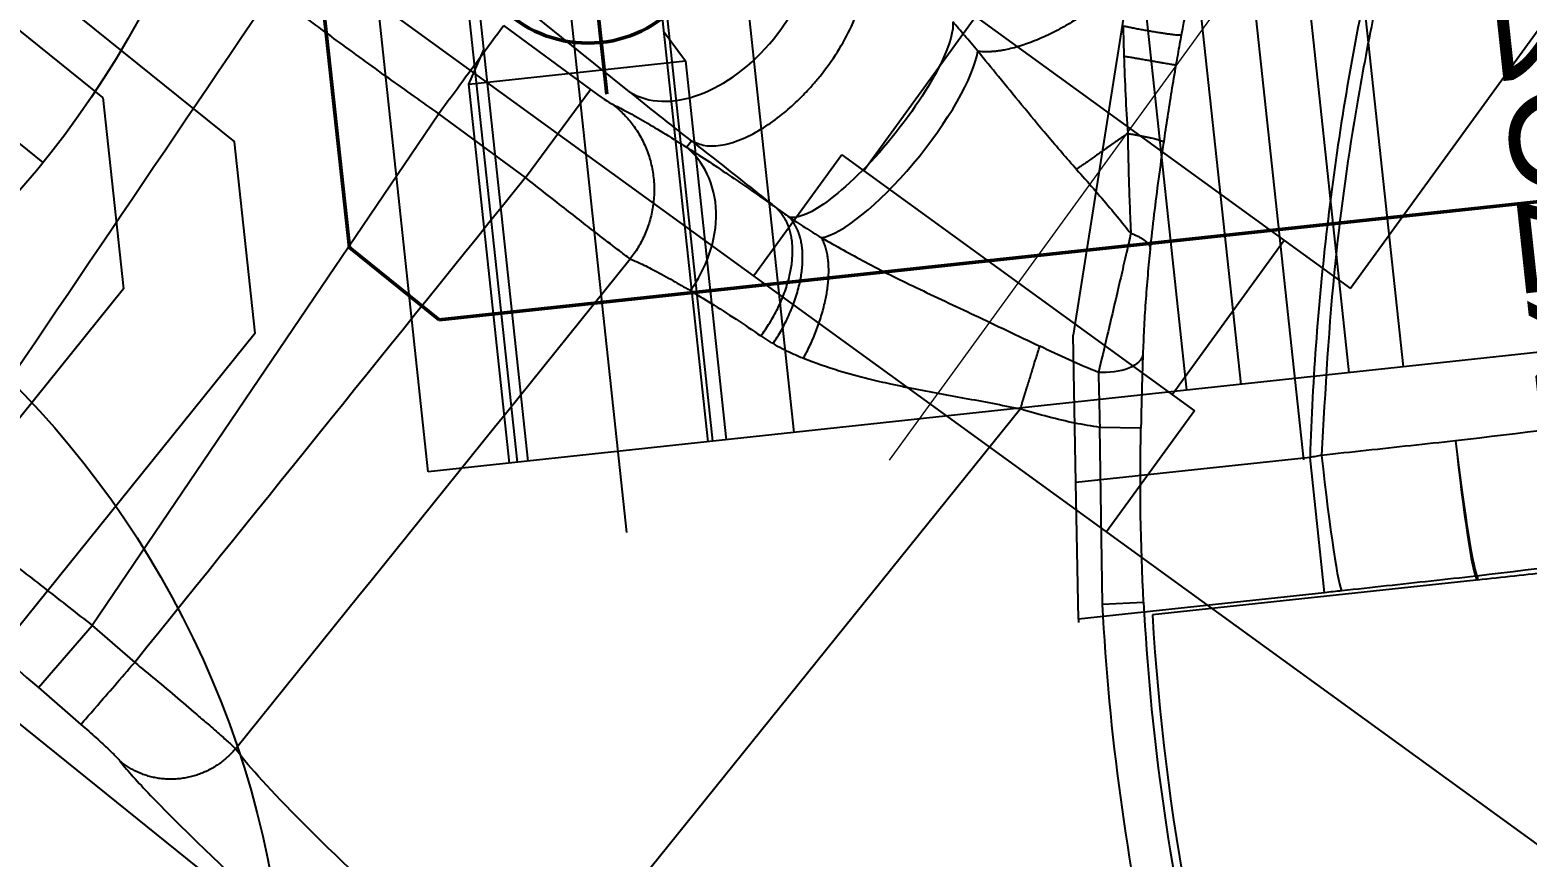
# Model space of a CAD drawing. Header units: millimetres. Extents: x 10462777 to 22643323, y 453826 to 1389191.
# Drawn here: x 11278518.3 to 11278573.3, y 584933.2 to 584963.6 of the extents above; entities that cross this region are included whole.
import ezdxf

# ---------------------------------------------------------------- set-up
doc = ezdxf.new("R2010")
doc.units = ezdxf.units.MM
doc.header["$LTSCALE"] = 200
doc.header["$MEASUREMENT"] = 0
for name, pattern in [('CENTER', [2, 1.25, -0.25, 0.25, -0.25]), ('CENTER1', [13, 10, -1, 1, -1]), ('HIDDEN', [3.75, 2.5, -1.25]), ('PHANTOM', [2.5, 1.25, -0.25, 0.25, -0.25, 0.25, -0.25])]:
    doc.linetypes.add(name, pattern=pattern)
doc.layers.get('0').update_dxf_attribs({"linetype": 'CONTINUOUS'})
for name, color, linetype in [('1', 1, 'CENTER'), ('CDQ2A50-25DC-A93L', 7, 'CONTINUOUS'), ('CENTER', 1, 'CONTINUOUS'), ('CL', 3, 'CONTINUOUS'), ('DR1433-A-002-023-000', 7, 'CONTINUOUS'), ('DR1438-001-002-000', 7, 'CONTINUOUS'), ('DR1501-002-005-002', 7, 'CONTINUOUS'), ('HIDDEN', 7, 'HIDDEN')]:
    doc.layers.add(name, color=color, linetype=linetype)
doc.layers.add('DR1431-08-005-000', color=7, linetype='CONTINUOUS', lineweight=50)
doc.layers.add('LAYOUT', color=8, linetype='CONTINUOUS', lineweight=25)
doc.styles.get("Standard").update_dxf_attribs({"font": 'SYMBOL'})

# ---------------------------------------------------------------- blocks, each defined once
blk = doc.blocks.new('A$C49261C9F')
at = {"layer": 'DR1438-001-002-000', "color": 1, "linetype": 'CENTER1', "lineweight": 5}
blk.add_line((54, 30.911, 41.999), (54, 0, 41.999), dxfattribs=at)
at = {"layer": 'DR1438-001-002-000', "color": 2, "linetype": 'HIDDEN'}
for p, q in [((44, 27.561, 41.999), (44, 15.061, 41.999)), ((64, 15.061, 41.999), (44, 15.061, 41.999)), ((47, 15.061, 41.999), (47, 8.061, 41.999)), ((61, 15.061, 41.999), (61, 8.061, 41.999)), ((62, 8.061, 41.999), (46, 8.061, 41.999)), ((46, 8.061, 41.999), (46, 2.561, 41.999)), ((62, 8.061, 41.999), (62, 2.561, 41.999))]:
    blk.add_line(p, q, dxfattribs=at)
at = {"layer": 'DR1438-001-002-000'}
blk.add_line((80, 2.561, 41.999), (0, 2.561, 41.999), dxfattribs=at)
blk = doc.blocks.new('A$C41627905')
at = {"layer": 'DR1438-001-002-000'}
blk.add_blockref('A$C49261C9F', (0, 0), dxfattribs=at)
blk = doc.blocks.new('A$C63343886')
at = {"layer": 'DR1438-001-002-000', "xscale": -1}
blk.add_blockref('A$C41627905', (454.734, 387.084, -41.999), dxfattribs=at)
blk = doc.blocks.new('A$C321A0869')
at = {"layer": '1', "color": 155, "linetype": 'Continuous'}
for p, q in [((90.507, 206.072), (90.507, 236.687)), ((122.638, 215.654), (122.638, 235.051)), ((117.615, 220.598), (94.992, 218.709)), ((117.789, 216.648), (117.615, 220.598)), ((121.63, 220.774), (121.803, 216.824)), ((91.98, 218.817), (91.907, 216.756)), ((91.98, 218.817), (94.992, 218.709)), ((94.992, 218.709), (94.919, 216.648)), ((117.789, 216.648), (121.803, 216.824)), ((122.364, 212.751), (122.661, 212.751)), ((143.939, 207.708), (125.889, 197.357)), ((121.739, 193.881), (125.889, 197.357)), ((122.569, 197.167), (93.489, 197.167)), ((118.873, 190.314), (123.87, 194.47)), ((124.792, 193.276), (123.87, 194.47)), ((117.894, 190.659), (121.739, 193.881)), ((127.853, 187.767), (121.739, 193.881)), ((117.894, 190.659), (117.797, 190.578)), ((124.319, 184.234), (117.894, 190.659)), ((118.873, 190.314), (119.878, 189.19)), ((119.726, 188.649), (128.182, 180.193)), ((124.319, 184.234), (127.853, 187.767)), ((128.276, 180.288), (128.182, 180.193)), ((128.313, 180.251), (128.218, 180.156))]:
    blk.add_line(p, q, dxfattribs=at)
at = {"layer": '1', "color": 155, "linetype": 'Continuous', "extrusion": (0, 0, -1)}
blk.add_arc((-175.762, 126.747), 85.307, 38.60316, 48.17329, dxfattribs=at)
at = {"layer": '1', "color": 155, "linetype": 'Continuous'}
for radius, start, end in [(83.798, 131.82671, 141.39693), (83.498, 132.1526, 147.27649)]:
    blk.add_arc((175.762, 126.747), radius, start, end, dxfattribs=at)
for centre, major_axis, ratio, start_param, end_param in [((121.856, 216.827), (0.044, -1.009), 0.052289, 4.712976, 6.028614), ((127.474, 215.866), (-4.847, 0), 0.642612, 0.068295, 3.073299), ((127.474, 207.162), (4.78, 0), 0.267644, 3.42552, 5.851881), ((128.305, 187.316), (-3.53, -3.541), 0.04176, 4.706479, 6.248248), ((131.81, 183.821), (-3.53, -3.541), 0.041912, 4.70705, 6.248248), ((131.81, 183.821), (-3.493, -3.577), 0.041854, 4.706613, 6.24825), ((131.81, 183.821), (3.536, -3.536), 0.999391, 4.712389, 4.72282)]:
    blk.add_ellipse(centre, major_axis=major_axis, ratio=ratio, start_param=start_param, end_param=end_param, dxfattribs=at)
for points, degree in [([(117.273, 228.161), (109.766, 227.534), (102.259, 226.908), (94.752, 226.281)], 3), ([(94.752, 226.281), (94.765, 226.157), (94.789, 225.864), (94.825, 225.291), (94.859, 224.597), (94.89, 223.794), (94.919, 222.896), (94.944, 221.92), (94.965, 220.884), (94.981, 219.807), (94.989, 219.075), (94.992, 218.709)], 3), ([(91.976, 223.561), (92.014, 223.213), (92.057, 221.902), (92.017, 219.845), (91.98, 218.817)], 3), ([(91.907, 216.756), (91.902, 216.629), (91.892, 216.38), (91.873, 216.012), (91.852, 215.673), (91.829, 215.371), (91.805, 215.119), (91.781, 214.924), (91.766, 214.839), (91.758, 214.807)], 3), ([(117.789, 216.648), (110.165, 216.648), (102.542, 216.648), (94.919, 216.648)], 3), ([(121.886, 215.85), (121.923, 215.698), (121.999, 215.34), (122.118, 214.639), (122.24, 213.78), (122.323, 213.111), (122.364, 212.751)], 3), ([(122.661, 212.751), (122.646, 213.78), (122.638, 214.754), (122.638, 215.654)], 3), ([(91.758, 214.807), (91.715, 214.628), (91.629, 214.191), (91.494, 213.291), (91.357, 212.167), (91.221, 210.833), (91.087, 209.309), (90.957, 207.616), (90.832, 205.773), (90.755, 204.477), (90.717, 203.81)], 3), ([(94.77, 211.778), (102.47, 211.778), (110.171, 211.778), (117.871, 211.778)], 3), ([(122.696, 208.784), (122.708, 208.585), (122.72, 208.386), (122.731, 208.187)], 3), ([(118.678, 206.27), (118.683, 206.212), (118.694, 206.097), (118.715, 205.921), (118.732, 205.803), (118.741, 205.744)], 3), ([(118.741, 205.744), (118.761, 205.621), (118.807, 205.369), (118.9, 204.968), (118.979, 204.683), (119.023, 204.537)], 3), ([(135.048, 202.34), (134.328, 201.721), (133.612, 201.086), (132.921, 200.445)], 3), ([(136.985, 201.181), (137.524, 201.472), (138.066, 201.757), (138.609, 202.033)], 3), ([(150.885, 200.762), (149.43, 200.179), (146.602, 198.966), (142.686, 197.079), (138.834, 195.013), (135.065, 192.771), (131.39, 190.36), (129.02, 188.649), (127.853, 187.767)], 3), ([(133.499, 199.207), (133.77, 199.368), (134.316, 199.688), (135.148, 200.165), (135.712, 200.482), (135.996, 200.64)], 3), ([(135.996, 200.64), (136.224, 200.764), (136.451, 200.889), (136.679, 201.014)], 3), ([(136.679, 201.014), (136.781, 201.069), (136.883, 201.125), (136.985, 201.181)], 3), ([(130.126, 197.132), (130.483, 197.36), (131.209, 197.818), (132.338, 198.513), (133.109, 198.976), (133.499, 199.207)], 3), ([(125.412, 195.777), (125.18, 196.516), (124.985, 197.283), (124.811, 198.061)], 3), ([(123.87, 194.47), (123.717, 194.728), (123.415, 195.272), (122.982, 196.172), (122.705, 196.826), (122.569, 197.167)], 3), ([(125.412, 195.777), (124.946, 195.377), (124.408, 194.924), (123.87, 194.47)], 3), ([(119.878, 189.19), (121.466, 190.611), (123.105, 191.974), (124.792, 193.276)], 3), ([(128.178, 187.484), (128.124, 187.532), (128.015, 187.626), (127.907, 187.72), (127.853, 187.767)], 3), ([(131.68, 183.988), (131.29, 184.378), (130.51, 185.156), (129.343, 186.321), (128.566, 187.097), (128.178, 187.484)], 3), ([(124.771, 183.783), (124.696, 183.858), (124.545, 184.008), (124.395, 184.159), (124.319, 184.234)], 3), ([(128.276, 180.288), (127.886, 180.677), (127.106, 181.455), (125.937, 182.62), (125.16, 183.395), (124.771, 183.783)], 3), ([(147.229, 168.781), (145.462, 170.51), (141.952, 173.944), (136.771, 179.011), (133.367, 182.339), (131.68, 183.988)], 3), ([(128.218, 180.156), (128.214, 180.161), (128.206, 180.169), (128.194, 180.181), (128.186, 180.189), (128.182, 180.193)], 3), ([(128.218, 180.156), (143.6, 164.775)], 1), ([(143.878, 165.053), (142.108, 166.782), (138.595, 170.212), (133.408, 175.277), (130.003, 178.602), (128.313, 180.251)], 3)]:
    blk.add_open_spline(points, degree=degree, dxfattribs=at)
for points, knots in [([(117.615, 220.598), (117.592, 220.964), (117.545, 221.724), (117.477, 222.887), (117.413, 224.079), (117.362, 225.141), (117.319, 226.137), (117.288, 227.018), (117.272, 227.724), (117.272, 228.034), (117.273, 228.161)], [0, 0, 0, 0, 0.111761, 0.232341, 0.361736, 0.499944, 0.605523, 0.749982, 0.896936, 1, 1, 1, 1]), ([(121.63, 220.774), (121.576, 220.772), (121.12, 220.752), (119.644, 220.687), (118.632, 220.642), (117.615, 220.598)], [0, 0, 0, 0, 0.5, 0.5, 1, 1, 1, 1]), ([(91.907, 216.756), (91.947, 216.754), (92.289, 216.742), (93.396, 216.702), (94.155, 216.675), (94.919, 216.648)], [0, 0, 0, 0, 0.5, 0.5, 1, 1, 1, 1]), ([(94.919, 216.648), (94.914, 216.315), (94.903, 215.615), (94.88, 214.555), (94.857, 213.692), (94.834, 212.976), (94.812, 212.428), (94.789, 212.006), (94.776, 211.846), (94.77, 211.778)], [0, 0, 0, 0, 0.150487, 0.317086, 0.49978, 0.601493, 0.749908, 0.893695, 1, 1, 1, 1]), ([(117.871, 211.778), (117.867, 211.861), (117.859, 212.049), (117.844, 212.616), (117.825, 213.614), (117.804, 215.042), (117.794, 216.145), (117.789, 216.648)], [0, 0, 0, 0, 0.126899, 0.286306, 0.500624, 0.772475, 1, 1, 1, 1]), ([(118.35, 209.331), (119.293, 209.369), (120.402, 209.729), (121.975, 211.063), (122.368, 211.981), (122.364, 212.751)], [0, 0, 0, 0, 0.5, 0.5, 1, 1, 1, 1]), ([(122.364, 212.751), (122.396, 212.462), (122.458, 211.883), (122.545, 210.918), (122.625, 209.892), (122.672, 209.153), (122.696, 208.784)], [0, 0, 0, 0, 0.250094, 0.499935, 0.750055, 1, 1, 1, 1]), ([(122.661, 212.751), (122.706, 212.583), (122.799, 212.238), (123.235, 211.751), (123.87, 211.321), (124.648, 210.989), (125.454, 210.767), (126.187, 210.642), (126.778, 210.586), (127.19, 210.568), (128.133, 210.558), (129.626, 210.726), (131.191, 211.331), (132.069, 212.048), (132.22, 212.534), (132.287, 212.751)], [0, 0, 0, 0, 0.07219, 0.148138, 0.224315, 0.296652, 0.361348, 0.415515, 0.457373, 0.486059, 0.501268, 0.653246, 0.790916, 0.906668, 1, 1, 1, 1]), ([(122.661, 212.751), (122.667, 212.283), (122.678, 211.313), (122.688, 210.059), (122.694, 209.202), (122.696, 208.868), (122.696, 208.784)], [0, 0, 0, 0, 0.374111, 0.758018, 0.939401, 1, 1, 1, 1]), ([(93.729, 202.613), (93.879, 204.84), (94.053, 206.855), (94.414, 210.027), (94.599, 211.181), (94.77, 211.778)], [0, 0, 0, 0, 0.5, 0.5, 1, 1, 1, 1]), ([(117.871, 211.778), (117.906, 211.664), (117.984, 211.38), (118.106, 210.811), (118.23, 210.115), (118.312, 209.587), (118.35, 209.331)], [0, 0, 0, 0, 0.237087, 0.504555, 0.77434, 1, 1, 1, 1]), ([(118.35, 209.331), (118.39, 209.054), (118.472, 208.434), (118.583, 207.41), (118.649, 206.648), (118.678, 206.27)], [0, 0, 0, 0, 0.320604, 0.675695, 1, 1, 1, 1]), ([(132.085, 208.016), (131.877, 207.818), (131.431, 207.585), (129.732, 207.204), (128.443, 207.072), (125.841, 207.12), (124.634, 207.297), (123.153, 207.737), (122.833, 207.984), (122.731, 208.187)], [0, 0, 0, 0, 0.25, 0.25, 0.5, 0.5, 0.75, 0.75, 1, 1, 1, 1]), ([(122.731, 208.187), (122.751, 207.966), (122.791, 207.508), (122.853, 207.044), (122.885, 206.804)], [0, 0, 0, 0, 0.482296, 1, 1, 1, 1]), ([(131.816, 206.628), (131.867, 206.879), (131.961, 207.35), (132.046, 207.804), (132.085, 208.016)], [0, 0, 0, 0, 0.533344, 1, 1, 1, 1]), ([(122.885, 206.804), (122.984, 206.2), (123.192, 204.918), (123.653, 202.859), (124.222, 200.548), (124.607, 198.922), (124.811, 198.061)], [0, 0, 0, 0, 0.207612, 0.440698, 0.703904, 1, 1, 1, 1]), ([(130.713, 201.086), (130.808, 201.622), (130.987, 202.64), (131.289, 204.096), (131.566, 205.411), (131.736, 206.236), (131.816, 206.628)], [0, 0, 0, 0, 0.289191, 0.549958, 0.786349, 1, 1, 1, 1]), ([(119.023, 204.537), (119.168, 204.101), (119.427, 203.325), (119.888, 202.293), (120.244, 201.556), (120.468, 201.113), (120.886, 200.302), (121.417, 199.333), (122.089, 198.1), (122.409, 197.477), (122.569, 197.167)], [0, 0, 0, 0, 0.181133, 0.321827, 0.422251, 0.482479, 0.502581, 0.752613, 0.876758, 1, 1, 1, 1]), ([(135.894, 203.058), (135.855, 203.025), (135.687, 202.885), (135.404, 202.646), (135.162, 202.439), (135.048, 202.34)], [0, 0, 0, 0, 0.139629, 0.594063, 1, 1, 1, 1]), ([(130.713, 201.086), (130.663, 200.777), (130.558, 200.16), (130.393, 199.272), (130.249, 198.571), (130.163, 198.177), (130.136, 198.056)], [0, 0, 0, 0, 0.302236, 0.605388, 0.877733, 1, 1, 1, 1]), ([(151.088, 200.255), (150.065, 199.844), (147.975, 199.005), (145.003, 197.655), (142.029, 196.191), (138.395, 194.24), (133.657, 191.425), (130.122, 188.883), (128.178, 187.484)], [0, 0, 0, 0, 0.125746, 0.256743, 0.372167, 0.503694, 0.727018, 1, 1, 1, 1]), ([(132.921, 200.445), (132.693, 200.256), (132.201, 199.845), (131.452, 199.207), (130.752, 198.599), (130.316, 198.216), (130.136, 198.056)], [0, 0, 0, 0, 0.239913, 0.518599, 0.799067, 1, 1, 1, 1]), ([(130.136, 198.056), (129.922, 197.951), (129.473, 197.73), (128.716, 197.363), (127.754, 196.899), (126.602, 196.344), (125.814, 195.968), (125.412, 195.777)], [0, 0, 0, 0, 0.143192, 0.299719, 0.469274, 0.72975, 1, 1, 1, 1]), ([(130.126, 197.132), (129.999, 197.051), (129.74, 196.885), (129.193, 196.523), (128.494, 196.045), (127.679, 195.466), (127.192, 195.102), (126.948, 194.92)], [0, 0, 0, 0, 0.120226, 0.245388, 0.494638, 0.746353, 1, 1, 1, 1]), ([(126.948, 194.92), (126.798, 194.825), (126.533, 194.836), (125.93, 195.172), (125.62, 195.482), (125.412, 195.777)], [0, 0, 0, 0, 0.5, 0.5, 1, 1, 1, 1]), ([(126.948, 194.92), (126.775, 194.789), (126.434, 194.532), (125.897, 194.124), (125.347, 193.703), (124.977, 193.418), (124.792, 193.276)], [0, 0, 0, 0, 0.256103, 0.505891, 0.753444, 1, 1, 1, 1])]:
    blk.add_open_spline(points, degree=3, knots=knots, dxfattribs=at)
for points, weights in [([(121.886, 215.85), (121.956, 213.517), (120.279, 211.815), (117.871, 211.778)], [1.17880138624, 0.940399557335, 0.940399537921, 1.178801328]), ([(94.77, 211.778), (92.975, 211.804), (91.72, 213.067), (91.758, 214.807)], [1.17683013248, 0.941056590107, 0.941056622507, 1.17683022968]), ([(118.678, 206.27), (120.973, 206.359), (122.63, 207.388), (122.696, 208.784)], [1.17264507664, 0.947803610084, 0.942576073738, 1.1569624676]), ([(118.741, 205.744), (120.949, 205.931), (122.557, 206.925), (122.731, 208.187)], [1.14164781482, 0.945394517188, 0.953073187445, 1.1646838256]), ([(119.023, 204.537), (120.997, 204.891), (122.499, 205.786), (122.885, 206.804)], [1.10441490978, 0.950572235322, 0.966730917957, 1.15289095768]), ([(136.868, 204.146), (134.677, 204.355), (132.551, 205.4), (131.816, 206.628)], [1.18483538461, 0.938387907229, 0.938388205132, 1.18483627831]), ([(135.894, 203.058), (136.387, 202.086), (136.909, 201.188), (136.985, 201.181)], [1.29483767261, 0.901723694906, 0.901720775819, 1.29482891535]), ([(135.048, 202.34), (135.539, 201.454), (135.975, 200.672), (135.996, 200.64)], [1.29483087322, 0.937415909549, 0.904963834415, 1.19747464782]), ([(132.921, 200.445), (132.078, 200.69), (131.316, 200.911), (130.713, 201.086)], [1.02675374535, 0.991082118897, 0.991082084883, 1.02675364331]), ([(132.921, 200.445), (133.305, 199.783), (133.55, 199.27), (133.499, 199.207)], [1.24276720793, 0.993215411614, 0.936058109932, 1.07129530288]), ([(122.569, 197.167), (123.368, 197.485), (124.145, 197.796), (124.811, 198.061)], [1.12724103926, 1.04740467534, 1.00513782343, 1.00044048354]), ([(130.136, 198.056), (130.297, 197.611), (130.3, 197.268), (130.126, 197.132)], [1.1411313682, 1.00848832313, 0.969344216122, 1.02369904718])]:
    blk.add_rational_spline(points, weights, degree=3, dxfattribs=at)
blk = doc.blocks.new('A$C3D036A4C')
at = {"layer": 'DR1501-002-005-002'}
for p, q in [((5, 90), (0, 85)), ((5, 90), (95, 90)), ((0, 5), (0, 85)), ((5, 0), (0, 5)), ((5, 0), (95, 0))]:
    blk.add_line(p, q, dxfattribs=at)
blk = doc.blocks.new('A$C4F800965')
at = {"layer": 'CL'}
blk.add_line((35, 70), (35, 0), dxfattribs=at)
blk.add_circle((35, 35), 26, dxfattribs=at)
at = {"layer": 'DR1501-002-005-002'}
blk.add_circle((35, 35), 35, dxfattribs=at)
blk = doc.blocks.new('A$C59BF75ED')
at = {"layer": 'DR1501-002-005-002'}
for name, p in [('A$C3D036A4C', (30, 0)), ('A$C4F800965', (0, 10))]:
    blk.add_blockref(name, p, dxfattribs=at)
blk = doc.blocks.new('A$C6B1410A9')
at = {"layer": 'DR1501-002-005-002', "rotation": 90.00000000000004}
blk.add_blockref('A$C59BF75ED', (124.4, 149.992), dxfattribs=at)
blk = doc.blocks.new('CDQ2A50-25-S')
at = {"layer": 'CDQ2A50-25DC-A93L', "ltscale": 10}
for p, q in [((32, 65.5), (-32, 65.5)), ((-32, 65.5), (-32, 0)), ((-28.723, 0), (-28.723, 65.5)), ((-21.5, 0), (-21.5, 65.5)), ((-18.5, 0), (-18.5, 65.5)), ((-4, 0), (-4, 65.5)), ((-2, 0), (-2, 65.5)), ((2, 0), (2, 65.5)), ((4, 0), (4, 65.5))]:
    blk.add_line(p, q, dxfattribs=at)
at = {"layer": 'CENTER', "ltscale": 10}
for p, q in [((-25, -3), (-25, 68.5)), ((0, -11), (0, 68.5))]:
    blk.add_line(p, q, dxfattribs=at)
at = {"layer": 'HIDDEN', "ltscale": 10}
for p, q in [((-29, 65.5), (-29, 51.5)), ((-28.323, 0), (-28.323, 65.5)), ((-21.677, 0), (-21.677, 65.5)), ((-21, 51.5), (-21, 65.5)), ((-29, 51.5), (-28.323, 50.328)), ((-29, 51.5), (-21, 51.5)), ((-21.677, 50.328), (-21, 51.5))]:
    blk.add_line(p, q, dxfattribs=at)
at = {"layer": 'CDQ2A50-25DC-A93L', "color": 4, "ltscale": 10}
blk.add_text('CDQ2A50-25DC-A93L', height=4, rotation=270, dxfattribs=at).set_placement((8.786, 67.025))
blk = doc.blocks.new('A$C7C8F32CC')
at = {"layer": 'DR1431-08-005-000', "ltscale": 10}
for p, q in [((9.5, 162, 41.999), (6.5, 159, 41.999)), ((6.5, 159, 41.999), (6.5, 102, 41.999))]:
    blk.add_line(p, q, dxfattribs=at)
at = {"layer": 'DR1431-08-005-000', "ltscale": 0.5}
blk.add_line((71.5, 162, 41.999), (9.5, 162, 41.999), dxfattribs=at)
at = {"layer": 'DR1431-08-005-000', "color": 1, "linetype": 'CENTER', "ltscale": 0.5}
blk.add_line((16.5, 154.406, 41.999), (16.5, 141.594, 41.999), dxfattribs=at)
at = {"layer": 'DR1431-08-005-000', "ltscale": 10}
blk.add_circle((16.5, 148, 41.999), 4.5, dxfattribs=at)
at = {"layer": 'DR1433-A-002-023-000'}
blk.add_blockref('CDQ2A50-25-S', (40.5, 102, 41.999), dxfattribs=at)
blk = doc.blocks.new('A$C5CB33DE0')
at = {"layer": 'DR1433-A-002-023-000', "ltscale": 0.5, "xscale": -1, "rotation": 180}
blk.add_blockref('A$C7C8F32CC', (0, 170.5), dxfattribs=at)
blk = doc.blocks.new('A$C256B494F')
at = {"layer": 'DR1501-002-005-002'}
for name, p, rotation in [('A$C5CB33DE0', (186.894, 170.537, -52.027), 314.9999999999999), ('A$C59BF75ED', (230, 264.787, -10.028), 180)]:
    blk.add_blockref(name, p, dxfattribs=dict(at, rotation=rotation))
blk = doc.blocks.new('A$C1F8A417F')
at = {"ltscale": 10}
blk.add_blockref('A$C63343886', (1434.042, 317.244), dxfattribs=at)
for name, p in [('A$C256B494F', (1576.882, 789.024, 10.028)), ('A$C6B1410A9', (1650.716, 788.607))]:
    blk.add_blockref(name, p, dxfattribs=at)
at = {"layer": 'DR1501-002-005-002'}
blk.add_blockref('A$C321A0869', (1664.775, 743.024), dxfattribs=at)
blk = doc.blocks.new('A$C7DA30AB0')
at = {"layer": 'LAYOUT', "color": 6, "linetype": 'PHANTOM'}
blk.add_circle((3030.448, 3025.987, 0), 2693.021, dxfattribs=at)

msp = doc.modelspace()

# ---------------------------------------------------------------- block references
at = {"ltscale": 10, "rotation": 324.019764306913}
msp.add_blockref('A$C1F8A417F', (11276651.31599, 585455.73383, 0), dxfattribs=at)

# ---------------------------------------------------------------- next in the draw order: block references
at = {"ltscale": 10, "rotation": 51.1429793073033}
msp.add_blockref('A$C1F8A417F', (11278165.47006, 582967.95012, 0), dxfattribs=at)

# ---------------------------------------------------------------- next in the draw order: block references
at = {"ltscale": 10}
msp.add_blockref('A$C7DA30AB0', (11276684.40366, 580408.4363, 0), dxfattribs=at)

doc.saveas('drawing.dxf')
